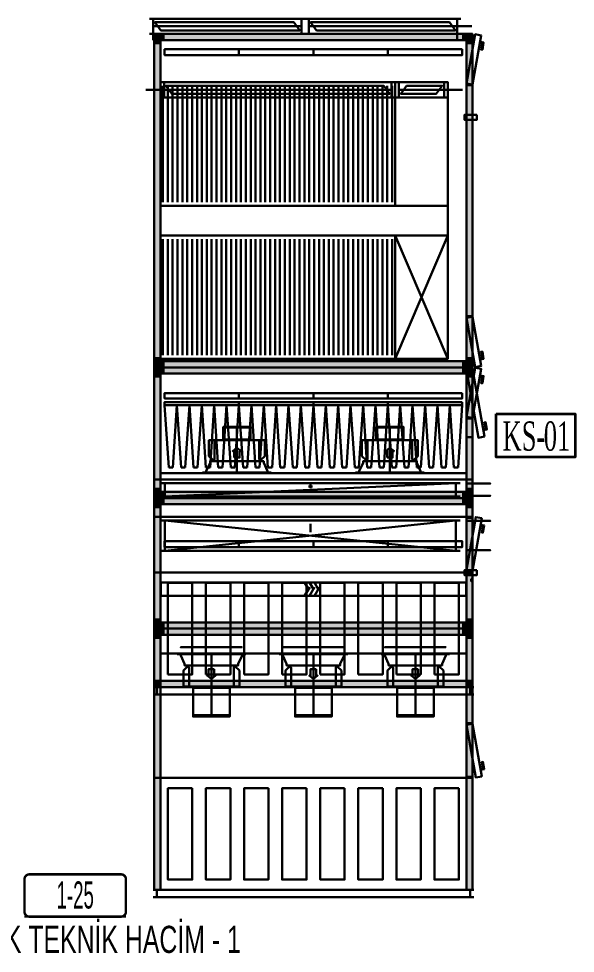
# Model space of a CAD drawing. Header units: centimetres. Extents: x 372964 to 529194, y 28783 to 59011.
# Drawn here: x 459369 to 459825, y 55751 to 56518 of the extents above; entities that cross this region are included whole.
import ezdxf
from ezdxf.enums import TextEntityAlignment as Align

# ---------------------------------------------------------------- set-up
doc = ezdxf.new("R2010")
doc.units = ezdxf.units.CM
for name, color, linetype in [('-M-MAHAL-DEBILER', 7, 'Continuous'), ('-M-MAHAL-ETIKET-NOT', 7, 'Continuous'), ('-M-MAHAL-ETIKET-NOTM', 7, 'Continuous'), ('-M-MAHAL-ETK-', 7, 'Continuous'), ('-M-MAHAL-HAVA-DEGISIM', 7, 'Continuous'), ('-M-MAHAL-NO', 7, 'Continuous'), ('-M-MAHAL-NOM', 7, 'Continuous')]:
    doc.layers.add(name, color=color, linetype=linetype)
for name, color, linetype, lineweight in [('0-KRCN-HVL-SANTRAL', 11, 'Continuous', 30), ('0-KRCN-HVL-YAZI', 7, 'Continuous', 30), ('0-KRCN-YAZI-CİHAZ', 121, 'Continuous', 35)]:
    doc.layers.add(name, color=color, linetype=linetype, lineweight=lineweight)
doc.styles.add('-M-ISSO-TEXT-TTF', font='ARIALN.TTF')
doc.styles.add('-M-MHLETK-NOT', font='romans.shx', dxfattribs={"width": 0.7})
doc.styles.add('-M-MHLETK-TEXT', font='ARIALN.TTF', dxfattribs={"width": 0.7})
doc.styles.add('YAZI', font='times.ttf')

# ---------------------------------------------------------------- blocks, each defined once
blk = doc.blocks.new('M-MHLETK-YNG')
at = {"layer": '-M-MAHAL-DEBILER', "color": 4, "style": '-M-MHLETK-NOT', "width": 0.5, "flags": 8}
blk.add_attdef('DEBIS', text='', height=0.4, dxfattribs=at).set_placement((-2.173, 2.145), align=Align.MIDDLE_CENTER)
at = {"layer": '-M-MAHAL-DEBILER', "color": 191, "style": '-M-MHLETK-NOT', "width": 0.5, "flags": 8}
blk.add_attdef('DEBIR', text='', height=0.4, dxfattribs=at).set_placement((-1.613, 2.145), align=Align.MIDDLE_CENTER)
at = {"layer": '-M-MAHAL-DEBILER', "color": 31, "style": '-M-MHLETK-NOT', "width": 0.5, "flags": 8}
blk.add_attdef('DEBIF', text='', height=0.4, dxfattribs=at).set_placement((1.585, 2.145), align=Align.MIDDLE_CENTER)
at = {"layer": '-M-MAHAL-DEBILER', "color": 1, "style": '-M-MHLETK-NOT', "width": 0.5, "flags": 8}
blk.add_attdef('DEBIE', text='', height=0.4, dxfattribs=at).set_placement((2.32, 2.145), align=Align.MIDDLE_CENTER)
at = {"layer": '-M-MAHAL-ETIKET-NOT', "color": 3}
for tag, height, style, width, flags, p in [('ALAN', 0.04, '-M-MHLETK-NOT', 0.5, 9, (-2.581, 1.562)), ('KIS', 0.04, '-M-MHLETK-NOT', 0.5, 9, (-2.59, 1.616)), ('RH', 0.04, '-M-MHLETK-NOT', 0.5, 9, (-2.39, 1.616)), ('MAH-ADI', 1.111, '-M-ISSO-TEXT-TTF', 0.8, 8, (0, -0.931))]:
    blk.add_attdef(tag, text='', height=height, dxfattribs=dict(at, style=style, width=width, flags=flags)).set_placement(p, align=Align.MIDDLE_CENTER)
at = {"layer": '-M-MAHAL-ETIKET-NOT', "color": 3, "style": '-M-MHLETK-NOT', "width": 0.5, "flags": 9}
for tag, p, height in [('KLKTR', (-2.617, 1.425), 0.04), ('HL', (-2.616, 1.493), 0.0286), ('RDY-BOY1', (-2.614, 1.37), 0.0286), ('RDY-BOY2', (-2.614, 1.32), 0.0286), ('RDY-BOY3', (-2.614, 1.27), 0.0286), ('RDY-BOY4', (-2.614, 1.22), 0.0286), ('KON-BOY1', (-2.614, 1.14), 0.0286), ('HLA', (-2.521, 1.493), 0.0286), ('RDY-TIP1', (-2.5, 1.37), 0.0286), ('RDY-TIP2', (-2.5, 1.32), 0.0286), ('RDY-TIP3', (-2.5, 1.27), 0.0286), ('RDY-TIP4', (-2.5, 1.22), 0.0286), ('KON-TIP1', (-2.5, 1.14), 0.0286), ('RDY-ADET1', (-2.389, 1.37), 0.0286), ('RDY-ADET2', (-2.389, 1.32), 0.0286), ('RDY-ADET3', (-2.389, 1.27), 0.0286), ('RDY-ADET4', (-2.389, 1.22), 0.0286), ('KON-ADET1', (-2.389, 1.14), 0.0286), ('VRV-TIP1', (-2.614, 0.759), 0.0286), ('KON-BOY2', (-2.614, 1.09), 0.0286), ('KON-BOY3', (-2.614, 1.04), 0.0286), ('FCU-TIP1', (-2.614, 0.96), 0.0286), ('FCU-TIP2', (-2.614, 0.91), 0.0286), ('FCU-TIP3', (-2.614, 0.86), 0.0286), ('VRV-ADET1', (-2.524, 0.759), 0.0286), ('FCU-ADET1', (-2.524, 0.96), 0.0286), ('FCU-ADET2', (-2.524, 0.91), 0.0286), ('FCU-ADET3', (-2.524, 0.86), 0.0286), ('KON-TIP2', (-2.5, 1.09), 0.0286), ('KON-TIP3', (-2.5, 1.04), 0.0286), ('VRV-KAP1', (-2.398, 0.759), 0.0286), ('FCU-KAP1', (-2.398, 0.96), 0.0286), ('FCU-KAP2', (-2.398, 0.91), 0.0286), ('FCU-KAP3', (-2.398, 0.86), 0.0286), ('KON-ADET2', (-2.389, 1.09), 0.0286), ('KON-ADET3', (-2.389, 1.04), 0.0286), ('VRV-TIP2', (-2.614, 0.709), 0.0286), ('VRV-ADET2', (-2.524, 0.709), 0.0286), ('VRV-KAP2', (-2.398, 0.709), 0.0286)]:
    blk.add_attdef(tag, p, '', height=height, dxfattribs=at)
at = {"layer": '-M-MAHAL-ETIKET-NOTM', "color": 3, "style": '-M-ISSO-TEXT-TTF', "width": 0.8, "flags": 8}
blk.add_attdef('MAH-ADI2', text='', height=1.111, dxfattribs=at).set_placement((0, -2.549), align=Align.MIDDLE_CENTER)
at = {"layer": '-M-MAHAL-HAVA-DEGISIM', "style": '-M-MHLETK-NOT', "width": 0.5, "flags": 8}
for tag, p in [('HAVADEG', (0, 3.611)), ('HAVA', (0, 2.399))]:
    blk.add_attdef(tag, text='', height=0.6, dxfattribs=at).set_placement(p, align=Align.MIDDLE_CENTER)
blk.add_wipeout([(-2.078, 1.735), (2.078, 1.735), (2.078, 0), (-2.078, 0)]).dxf.layer = '-M-MAHAL-ETK-'
at = {"layer": '-M-MAHAL-ETK-', "color": 0}
for p, q in [((-2.078, 0), (2.078, 0)), ((-1.161, 0), (-1.161, 0))]:
    blk.add_line(p, q, dxfattribs=at)
blk.add_lwpolyline([(-1.878, 1.735, 0.1, 0.1, 0), (1.878, 1.735, 0.1, 0.1, -0.414214), (2.078, 1.535, 0.1, 0.1, 0), (2.078, 0.2, 0.1, 0.1, -0.414214), (1.878, 0, 0.1, 0.1, 0), (-1.878, 0, 0.1, 0.1, -0.414214), (-2.078, 0.2, 0.1, 0.1, 0), (-2.078, 1.535, 0.1, 0.1, -0.414214)], format="xyseb", close=True, dxfattribs=at)
at = {"layer": '-M-MAHAL-ETIKET-NOT', "color": 3, "style": '-M-MHLETK-NOT', "width": 0.5, "flags": 9}
for tag, p in [('YUKSEKLIK', (-2.324, 1.562)), ('YAZ', (-2.178, 1.616))]:
    blk.add_attdef(tag, text='', height=0.04, dxfattribs=at).set_placement(p, align=Align.MIDDLE_CENTER)
for tag, p in [('RDY-ISI1', (-2.265, 1.37)), ('RDY-ISI2', (-2.265, 1.32)), ('RDY-ISI3', (-2.265, 1.27)), ('RDY-ISI4', (-2.265, 1.22)), ('KON-ISI1', (-2.265, 1.14)), ('AHU', (-2.225, 1.439)), ('SHG', (-2.225, 1.493)), ('LHG', (-2.132, 1.493)), ('RDY-BNP1', (-2.102, 1.37)), ('RDY-BNP2', (-2.102, 1.32)), ('RDY-BNP3', (-2.102, 1.27)), ('RDY-BNP4', (-2.102, 1.22)), ('KON-BNP1', (-2.102, 1.14)), ('HG', (-2.039, 1.493)), ('RDY-BNK1', (-1.964, 1.37)), ('RDY-BNK2', (-1.964, 1.32)), ('RDY-BNK3', (-1.964, 1.27)), ('RDY-BNK4', (-1.964, 1.22)), ('KON-BNK1', (-1.964, 1.14)), ('HGA', (-1.962, 1.493)), ('EF', (-1.962, 1.439)), ('VRV-DUY1', (-2.272, 0.759)), ('FCU-DUY1', (-2.272, 0.96)), ('FCU-DUY2', (-2.272, 0.91)), ('FCU-DUY3', (-2.272, 0.86)), ('KON-ISI2', (-2.265, 1.09)), ('KON-ISI3', (-2.265, 1.04)), ('VRV-SOG1', (-2.154, 0.759)), ('FCU-SOG1', (-2.154, 0.96)), ('FCU-SOG2', (-2.154, 0.91)), ('FCU-SOG3', (-2.154, 0.86)), ('KON-BNP2', (-2.102, 1.09)), ('KON-BNP3', (-2.102, 1.04)), ('VRV-ISI1', (-2.044, 0.759)), ('FCU-ISI1', (-2.044, 0.96)), ('FCU-ISI2', (-2.044, 0.91)), ('FCU-ISI3', (-2.044, 0.86)), ('KON-BNK2', (-1.964, 1.09)), ('KON-BNK3', (-1.964, 1.04)), ('VRV-DEBI1', (-1.95, 0.759)), ('FCU-DEBI1', (-1.95, 0.96)), ('FCU-DEBI2', (-1.95, 0.91)), ('FCU-DEBI3', (-1.95, 0.86)), ('VRV-BNP1', (-1.831, 0.759)), ('FCU-BNP1', (-1.831, 0.96)), ('FCU-BNP2', (-1.831, 0.91)), ('FCU-BNP3', (-1.831, 0.86)), ('VRV-BNK1', (-1.614, 0.759)), ('FCU-BNK1', (-1.614, 0.96)), ('FCU-BNK2', (-1.614, 0.91)), ('FCU-BNK3', (-1.614, 0.86)), ('VRV-DUY2', (-2.272, 0.709)), ('VRV-SOG2', (-2.154, 0.709)), ('VRV-ISI2', (-2.044, 0.709)), ('VRV-DEBI2', (-1.95, 0.709)), ('VRV-BNP2', (-1.831, 0.709)), ('VRV-BNK2', (-1.614, 0.709))]:
    blk.add_attdef(tag, p, '', height=0.0286, dxfattribs=at)
at = {"layer": '-M-MAHAL-NO', "color": 7, "style": '-M-MHLETK-TEXT', "width": 0.6, "flags": 8}
blk.add_attdef('MAH-NO', text='', height=1.111, dxfattribs=at).set_placement((0, 0.889), align=Align.MIDDLE_CENTER)
at = {"layer": '-M-MAHAL-NOM', "color": 7, "style": '-M-MHLETK-TEXT', "width": 0.6, "flags": 8}
blk.add_attdef('MAH-NOM', text='', height=1.111, dxfattribs=at).set_placement((0, 0.889), align=Align.MIDDLE_CENTER)
blk = doc.blocks.new('!-YAZI-KS')
at = {"layer": '0-KRCN-YAZI-CİHAZ'}
blk.add_lwpolyline([(-27.02, 29.47), (27.02, 29.47), (27.02, 0), (-27.02, 0)], close=True, dxfattribs=at)
at = {"layer": '0-KRCN-YAZI-CİHAZ', "style": 'YAZI', "width": 0.6}
blk.add_text('KS-', height=20, dxfattribs=at).set_placement((-22.66, 4.34))
blk.add_attdef('99', (5.48, 4.34), '', height=20, dxfattribs=at)
blk = doc.blocks.new('A$C69DDE3F9')
at = {"layer": '0-KRCN-HVL-SANTRAL', "lineweight": 30, "ltscale": 50}
for points in [[(11.25, 252.8), (11.25, 255.3), (13.75, 255.3), (13.75, 260.3), (6.25, 260.3), (6.25, 255.3), (6.25, 252.8)], [(6.25, 4.5), (11.25, 4.5), (11.25, 255.3), (6.25, 255.3)], [(11.25, 255.3), (274.65, 255.3), (274.65, 260.3), (11.25, 260.3)], [(274.65, 255.3), (274.65, 252.8), (279.65, 252.8), (279.65, 255.3), (279.65, 260.3), (272.15, 260.3), (272.15, 255.3)], [(274.65, 4.5), (279.65, 4.5), (279.65, 255.3), (274.65, 255.3)], [(284.65, 252.8), (284.65, 255.3), (287.15, 255.3), (287.15, 260.3), (279.65, 260.3), (279.65, 255.3), (279.65, 252.8)], [(284.65, 252.8), (284.65, 255.3), (287.15, 255.3), (287.15, 260.3), (279.65, 260.3), (279.65, 255.3), (279.65, 252.8)], [(284.65, 255.3), (279.65, 255.3), (279.65, 4.5), (284.65, 4.5)], [(279.65, 4.5), (284.65, 4.5), (284.65, 255.3), (279.65, 255.3)], [(381.75, 260.3), (284.65, 260.3), (284.65, 255.3), (381.75, 255.3)], [(284.65, 255.3), (371.45, 255.3), (371.45, 260.3), (284.65, 260.3)], [(371.45, 255.3), (402.05, 255.3), (402.05, 260.3), (371.45, 260.3)], [(381.75, 255.3), (381.75, 252.8), (386.75, 252.8), (386.75, 255.3), (386.75, 260.3), (379.25, 260.3), (379.25, 255.3)], [(386.75, 255.3), (381.75, 255.3), (381.75, 4.5), (386.75, 4.5)], [(391.75, 252.8), (391.75, 255.3), (394.25, 255.3), (394.25, 260.3), (386.75, 260.3), (386.75, 255.3), (386.75, 252.8)], [(391.75, 255.3), (386.75, 255.3), (386.75, 4.5), (391.75, 4.5)], [(447.95, 260.3), (391.75, 260.3), (391.75, 255.3), (447.95, 255.3)], [(402.05, 255.3), (488.85, 255.3), (488.85, 260.3), (402.05, 260.3)], [(536.75, 260.3), (447.95, 260.3), (447.95, 255.3), (536.75, 255.3)], [(488.85, 255.3), (488.85, 252.8), (493.85, 252.8), (493.85, 255.3), (493.85, 260.3), (486.35, 260.3), (486.35, 255.3)], [(488.85, 4.5), (493.85, 4.5), (493.85, 255.3), (488.85, 255.3)], [(498.85, 252.8), (498.85, 255.3), (501.35, 255.3), (501.35, 260.3), (493.85, 260.3), (493.85, 255.3), (493.85, 252.8)], [(493.85, 4.5), (498.85, 4.5), (498.85, 255.3), (493.85, 255.3)], [(498.85, 255.3), (616.25, 255.3), (616.25, 260.3), (498.85, 260.3)], [(536.75, 255.3), (541.75, 255.3), (541.75, 258.63), (540.08, 260.3), (536.75, 260.3)], [(541.75, 255.3), (536.75, 255.3), (536.75, 4.5), (541.75, 4.5)], [(616.25, 255.3), (708.05, 255.3), (708.05, 260.3), (616.25, 260.3)], [(11.25, 4.5), (11.25, 7), (6.25, 7), (6.25, 4.5), (6.25, -0.5), (13.75, -0.5), (13.75, 4.5)], [(11.25, -0.5), (274.65, -0.5), (274.65, 4.5), (11.25, 4.5)], [(274.65, 7), (274.65, 4.5), (272.15, 4.5), (272.15, -0.5), (279.65, -0.5), (279.65, 4.5), (279.65, 7)], [(284.65, 4.5), (284.65, 7), (279.65, 7), (279.65, 4.5), (279.65, -0.5), (287.15, -0.5), (287.15, 4.5)], [(284.65, 4.5), (284.65, 7), (279.65, 7), (279.65, 4.5), (279.65, -0.5), (287.15, -0.5), (287.15, 4.5)], [(381.75, 4.5), (284.65, 4.5), (284.65, -0.5), (381.75, -0.5)], [(284.65, -0.5), (371.45, -0.5), (371.45, 4.5), (284.65, 4.5)], [(371.45, -0.5), (402.05, -0.5), (402.05, 4.5), (371.45, 4.5)], [(381.75, 7), (381.75, 4.5), (379.25, 4.5), (379.25, -0.5), (386.75, -0.5), (386.75, 4.5), (386.75, 7)], [(391.75, 4.5), (391.75, 7), (386.75, 7), (386.75, 4.5), (386.75, -0.5), (394.25, -0.5), (394.25, 4.5)], [(447.95, 4.5), (391.75, 4.5), (391.75, -0.5), (447.95, -0.5)], [(402.05, -0.5), (488.85, -0.5), (488.85, 4.5), (402.05, 4.5)], [(536.75, 4.5), (447.95, 4.5), (447.95, -0.5), (536.75, -0.5)], [(488.85, 7), (488.85, 4.5), (486.35, 4.5), (486.35, -0.5), (493.85, -0.5), (493.85, 4.5), (493.85, 7)], [(498.85, 4.5), (498.85, 7), (493.85, 7), (493.85, 4.5), (493.85, -0.5), (501.35, -0.5), (501.35, 4.5)], [(498.85, -0.5), (616.25, -0.5), (616.25, 4.5), (498.85, 4.5)], [(541.75, 4.5), (536.75, 4.5), (536.75, -0.5), (540.08, -0.5), (541.75, 1.17)], [(616.25, -0.5), (708.05, -0.5), (708.05, 4.5), (616.25, 4.5)]]:
    blk.add_hatch(color=256, dxfattribs=at).paths.add_polyline_path(points)
for p, q in [((-6.25, 9), (-6.25, 264.3)), ((-6.25, 9), (-6.25, 264.3)), ((6.25, 261.3), (-6.25, 261.3)), ((6.25, 261.3), (-6.25, 261.3)), ((0, 139.65), (0, 261.3)), ((0, 139.65), (0, 261.3)), ((6.25, 9), (6.25, 264.3)), ((6.25, 9), (6.25, 264.3)), ((52, 252.3), (52, 267.3)), ((541.75, -1.5), (541.75, 261.3)), ((547.75, -1.5), (547.75, 261.3)), ((708.05, -1.5), (708.05, 261.3)), ((714.05, -1.5), (714.05, 261.3)), ((11.25, 260.3), (274.65, 260.3)), ((11.25, 255.3), (274.65, 255.3)), ((45.75, 255.3), (45.75, 62.8)), ((48.75, 253.3), (144.1, 253.3)), ((58.25, 255.3), (58.25, 62.8)), ((147.1, 255.3), (147.1, 19.8)), ((171.4, 255.3), (171.4, 19.8)), ((174.4, 253.3), (269.75, 253.3)), ((381.75, 260.3), (284.65, 260.3)), ((284.65, 260.3), (371.45, 260.3)), ((381.75, 255.3), (284.65, 255.3)), ((284.65, 255.3), (371.45, 255.3)), ((366.45, 255.3), (366.45, 4.5)), ((371.45, 260.3), (402.05, 260.3)), ((371.45, 255.3), (371.45, 260.3)), ((371.45, 255.3), (371.45, 260.3)), ((371.45, 255.3), (402.05, 255.3)), ((371.45, 4.5), (371.45, 255.3)), ((371.45, 4.5), (371.45, 255.3)), ((374.45, 9.55), (374.45, 255.05)), ((385.45, 9.55), (385.45, 255.05)), ((447.95, 260.3), (391.75, 260.3)), ((447.95, 255.3), (391.75, 255.3)), ((402.05, 260.3), (488.85, 260.3)), ((402.05, 255.3), (402.05, 260.3)), ((402.05, 255.3), (402.05, 260.3)), ((402.05, 255.3), (488.85, 255.3)), ((402.05, 4.5), (402.05, 255.3)), ((402.05, 4.5), (402.05, 255.3)), ((405.05, 9.55), (405.05, 255.05)), ((430.05, 9.55), (430.05, 255.05)), ((536.75, 260.3), (447.95, 260.3)), ((447.95, 255.3), (447.95, 260.3)), ((447.95, 255.3), (447.95, 260.3)), ((536.75, 255.3), (447.95, 255.3)), ((447.95, 255.3), (447.95, 4.5)), ((447.95, 255.3), (447.95, 4.5)), ((498.85, 260.3), (616.25, 260.3)), ((498.85, 255.3), (616.25, 255.3)), ((514.15, 4.5), (514.15, 255.3)), ((541.75, 258.3), (547.75, 258.3)), ((616.25, 260.3), (708.05, 260.3)), ((616.25, 255.3), (616.25, 260.3)), ((616.25, 255.3), (616.25, 260.3)), ((616.25, 255.3), (708.05, 255.3)), ((616.25, 4.5), (616.25, 255.3)), ((616.25, 4.5), (616.25, 255.3)), ((708.05, 258.3), (714.05, 258.3)), ((45.75, 252.3), (58.25, 252.3)), ((48.75, 249.3), (144.1, 249.3)), ((48.75, 245.3), (144.1, 245.3)), ((52, 252.3), (52, 65.8)), ((174.4, 249.3), (269.75, 249.3)), ((174.4, 245.3), (269.75, 245.3)), ((310.65, 251.9), (361.65, 248.51)), ((361.65, 245.12), (361.65, 248.51)), ((374.45, 251.55), (385.45, 251.55)), ((374.45, 13.05), (385.45, 251.55)), ((405.05, 251.55), (430.05, 251.55)), ((405.05, 13.05), (430.05, 251.55)), ((405.05, 251.55), (430.05, 13.05)), ((48.75, 241.3), (144.1, 241.3)), ((174.4, 241.3), (269.75, 241.3)), ((310.65, 241.73), (361.65, 245.12)), ((310.65, 241.73), (361.65, 238.34)), ((361.65, 234.96), (361.65, 238.34)), ((514.15, 241.6), (514.15, 238.6)), ((514.2, 188.4), (514.2, 238.6)), ((514.6, 188.4), (514.6, 238.6)), ((514.65, 241.6), (514.65, 238.6)), ((48.75, 237.3), (144.1, 237.3)), ((48.75, 233.3), (144.1, 233.3)), ((174.4, 237.3), (269.75, 237.3)), ((174.4, 233.3), (269.75, 233.3)), ((310.65, 231.57), (361.65, 234.96)), ((310.65, 231.57), (361.65, 228.18)), ((48.75, 229.3), (144.1, 229.3)), ((48.75, 225.3), (144.1, 225.3)), ((174.4, 229.3), (269.75, 229.3)), ((174.4, 225.3), (269.75, 225.3)), ((310.65, 221.4), (361.65, 224.79)), ((361.65, 224.79), (361.65, 228.18)), ((514.32, 198.44), (514.32, 223.54)), ((514.4, 228.56), (514.4, 203.46)), ((514.48, 208.48), (514.48, 223.54)), ((542.48, 198.5), (542.48, 228.5)), ((564.67, 198.5), (564.67, 228.5)), ((48.75, 221.3), (144.1, 221.3)), ((48.75, 217.3), (144.1, 217.3)), ((174.4, 221.3), (269.75, 221.3)), ((174.4, 217.3), (269.75, 217.3)), ((310.65, 221.4), (361.65, 218.01)), ((310.65, 211.23), (361.65, 214.62)), ((361.65, 214.62), (361.65, 218.01)), ((365.95, 220.7), (365.95, 217.7)), ((366, 217.7), (366, 167.5)), ((366.4, 217.7), (366.4, 167.5)), ((366.45, 220.7), (366.45, 217.7)), ((48.75, 213.3), (144.1, 213.3)), ((48.75, 209.3), (144.1, 209.3)), ((174.4, 213.3), (269.75, 213.3)), ((174.4, 209.3), (269.75, 209.3)), ((310.65, 211.23), (361.65, 207.84)), ((361.65, 204.46), (361.65, 207.84)), ((366.28, 207.66), (366.28, 182.56)), ((514.65, 213.5), (565.9, 213.5)), ((48.75, 205.3), (144.1, 205.3)), ((48.75, 201.3), (144.1, 201.3)), ((174.4, 205.3), (269.75, 205.3)), ((174.4, 201.3), (269.75, 201.3)), ((310.65, 201.07), (361.65, 204.46)), ((310.65, 201.07), (361.65, 197.68)), ((329.04, 203.8), (329.04, 181.4)), ((338.81, 203.8), (338.81, 181.4)), ((366.2, 177.54), (366.2, 202.64)), ((48.75, 197.3), (144.1, 197.3)), ((48.75, 193.3), (144.1, 193.3)), ((174.4, 197.3), (269.75, 197.3)), ((174.4, 193.3), (269.75, 193.3)), ((310.65, 190.9), (361.65, 194.29)), ((365.95, 192.6), (328.5, 192.6)), ((361.65, 194.29), (361.65, 197.68)), ((366.12, 197.62), (366.12, 182.56)), ((48.75, 189.3), (144.1, 189.3)), ((48.75, 185.3), (144.1, 185.3)), ((174.4, 189.3), (269.75, 189.3)), ((174.4, 185.3), (269.75, 185.3)), ((310.65, 190.9), (361.65, 187.51)), ((310.65, 180.73), (361.65, 184.12)), ((361.65, 184.12), (361.65, 187.51)), ((514.15, 185.4), (514.15, 188.4)), ((514.65, 185.4), (514.65, 188.4)), ((48.75, 181.3), (144.1, 181.3)), ((48.75, 177.3), (144.1, 177.3)), ((174.4, 181.3), (269.75, 181.3)), ((174.4, 177.3), (269.75, 177.3)), ((310.65, 180.73), (361.65, 177.34)), ((361.65, 173.96), (361.65, 177.34)), ((48.75, 173.3), (144.1, 173.3)), ((48.75, 169.3), (144.1, 169.3)), ((174.4, 173.3), (269.75, 173.3)), ((174.4, 169.3), (269.75, 169.3)), ((310.65, 170.57), (361.65, 173.96)), ((310.65, 170.57), (361.65, 167.18)), ((48.75, 165.3), (144.1, 165.3)), ((48.75, 161.3), (144.1, 161.3)), ((174.4, 165.3), (269.75, 165.3)), ((174.4, 161.3), (269.75, 161.3)), ((310.65, 160.4), (361.65, 163.79)), ((361.65, 163.79), (361.65, 167.18)), ((365.95, 164.5), (365.95, 167.5)), ((366.45, 164.5), (366.45, 167.5)), ((48.75, 157.3), (144.1, 157.3)), ((48.75, 153.3), (144.1, 153.3)), ((174.4, 157.3), (269.75, 157.3)), ((174.4, 153.3), (269.75, 153.3)), ((310.65, 160.4), (361.65, 157.01)), ((310.65, 150.23), (361.65, 153.62)), ((361.65, 153.62), (361.65, 157.01)), ((514.15, 158), (514.15, 155)), ((514.2, 104.8), (514.2, 155)), ((514.6, 104.8), (514.6, 155)), ((514.65, 158), (514.65, 155)), ((48.75, 149.3), (144.1, 149.3)), ((174.4, 149.3), (269.75, 149.3)), ((310.65, 150.23), (361.65, 146.84)), ((361.65, 143.46), (361.65, 146.84)), ((48.75, 145.3), (144.1, 145.3)), ((48.75, 141.3), (144.1, 141.3)), ((174.4, 145.3), (269.75, 145.3)), ((174.4, 141.3), (269.75, 141.3)), ((310.65, 140.07), (361.65, 143.46)), ((310.65, 140.07), (361.65, 136.68)), ((514.32, 114.84), (514.32, 139.94)), ((514.4, 144.96), (514.4, 119.86)), ((514.48, 124.88), (514.48, 139.94)), ((542.48, 114.9), (542.48, 144.9)), ((564.67, 114.9), (564.67, 144.9)), ((0, 12), (0, 133.65)), ((0, 12), (0, 133.65)), ((48.75, 137.3), (144.1, 137.3)), ((48.75, 133.3), (144.1, 133.3)), ((174.4, 137.3), (269.75, 137.3)), ((174.4, 133.3), (269.75, 133.3)), ((310.65, 129.9), (361.65, 133.29)), ((361.65, 133.29), (361.65, 136.68)), ((375.63, 132.3), (378.77, 132.3)), ((377.2, 130.73), (377.2, 133.87)), ((407.8, 132.3), (414.8, 132.3)), ((455.95, 137.1), (461.45, 133.9)), ((455.95, 133.1), (461.45, 129.9)), ((466.95, 137.1), (459.72, 132.89)), ((466.95, 133.1), (459.72, 128.89)), ((48.75, 129.3), (144.1, 129.3)), ((48.75, 125.3), (144.1, 125.3)), ((174.4, 129.3), (269.75, 129.3)), ((174.4, 125.3), (269.75, 125.3)), ((310.65, 129.9), (361.65, 126.51)), ((310.65, 119.73), (361.65, 123.12)), ((361.65, 123.12), (361.65, 126.51)), ((455.95, 129.1), (461.45, 125.9)), ((466.95, 129.1), (459.72, 124.89)), ((514.65, 129.9), (565.9, 129.9)), ((48.75, 121.3), (144.1, 121.3)), ((48.75, 117.3), (144.1, 117.3)), ((174.4, 121.3), (269.75, 121.3)), ((174.4, 117.3), (269.75, 117.3)), ((310.65, 119.73), (361.65, 116.34)), ((361.65, 112.96), (361.65, 116.34)), ((48.75, 113.3), (144.1, 113.3)), ((48.75, 109.3), (144.1, 109.3)), ((174.4, 113.3), (269.75, 113.3)), ((174.4, 109.3), (269.75, 109.3)), ((310.65, 109.57), (361.65, 112.96)), ((310.65, 109.57), (361.65, 106.18)), ((48.75, 105.3), (144.1, 105.3)), ((48.75, 101.3), (144.1, 101.3)), ((174.4, 105.3), (269.75, 105.3)), ((174.4, 101.3), (269.75, 101.3)), ((310.65, 99.4), (361.65, 102.79)), ((361.65, 102.79), (361.65, 106.18)), ((514.15, 101.8), (514.15, 104.8)), ((514.65, 101.8), (514.65, 104.8)), ((48.75, 97.3), (144.1, 97.3)), ((48.75, 93.3), (144.1, 93.3)), ((174.4, 97.3), (269.75, 97.3)), ((174.4, 93.3), (269.75, 93.3)), ((310.65, 99.4), (361.65, 96.01)), ((310.65, 89.23), (361.65, 92.62)), ((361.65, 92.62), (361.65, 96.01)), ((365.95, 95.3), (365.95, 92.3)), ((366, 92.3), (366, 42.1)), ((366.4, 92.3), (366.4, 42.1)), ((366.45, 95.3), (366.45, 92.3)), ((48.75, 89.3), (144.1, 89.3)), ((48.75, 85.3), (144.1, 85.3)), ((174.4, 89.3), (269.75, 89.3)), ((174.4, 85.3), (269.75, 85.3)), ((310.65, 89.23), (361.65, 85.84)), ((361.65, 82.46), (361.65, 85.84)), ((48.75, 81.3), (144.1, 81.3)), ((48.75, 77.3), (144.1, 77.3)), ((174.4, 81.3), (269.75, 81.3)), ((174.4, 77.3), (269.75, 77.3)), ((310.65, 79.07), (361.65, 82.46)), ((310.65, 79.07), (361.65, 75.68)), ((329.04, 78.4), (329.04, 56)), ((338.81, 78.4), (338.81, 56)), ((366.2, 52.14), (366.2, 77.24)), ((366.28, 82.26), (366.28, 57.16)), ((48.75, 73.3), (144.1, 73.3)), ((48.75, 69.3), (144.1, 69.3)), ((174.4, 73.3), (269.75, 73.3)), ((174.4, 69.3), (269.75, 69.3)), ((310.65, 68.9), (361.65, 72.29)), ((361.65, 72.29), (361.65, 75.68)), ((366.12, 72.22), (366.12, 57.16)), ((514.15, 74.4), (514.15, 71.4)), ((514.2, 21.2), (514.2, 71.4)), ((514.6, 21.2), (514.6, 71.4)), ((514.65, 74.4), (514.65, 71.4)), ((45.75, 65.8), (58.25, 65.8)), ((45.75, 62.8), (147.1, 62.8)), ((45.75, 19.8), (45.75, 62.8)), ((48.75, 65.3), (144.1, 65.3)), ((58.25, 19.8), (58.25, 62.8)), ((171.4, 62.8), (272.75, 62.8)), ((171.4, 19.8), (272.75, 62.8)), ((171.4, 62.8), (272.75, 19.8)), ((174.4, 65.3), (269.75, 65.3)), ((310.65, 68.9), (361.65, 65.51)), ((310.65, 58.73), (361.65, 62.12)), ((365.95, 67.2), (328.5, 67.2)), ((361.65, 62.12), (361.65, 65.51)), ((514.4, 61.36), (514.4, 36.26)), ((45.75, 59.8), (58.25, 59.8)), ((52, 22.8), (52, 59.8)), ((310.65, 58.73), (361.65, 55.34)), ((361.65, 51.96), (361.65, 55.34)), ((514.32, 31.24), (514.32, 56.34)), ((514.48, 41.28), (514.48, 56.34)), ((542.48, 31.3), (542.48, 61.3)), ((564.67, 31.3), (564.67, 61.3)), ((310.65, 48.57), (361.65, 51.96)), ((310.65, 48.57), (361.65, 45.18)), ((514.65, 46.3), (565.9, 46.3)), ((310.65, 38.4), (361.65, 41.79)), ((310.65, 38.4), (361.65, 35.01)), ((361.65, 41.79), (361.65, 45.18)), ((365.95, 39.1), (365.95, 42.1)), ((366.45, 39.1), (366.45, 42.1)), ((310.65, 28.23), (361.65, 31.62)), ((361.65, 31.62), (361.65, 35.01)), ((310.65, 28.23), (361.65, 24.84)), ((361.65, 21.46), (361.65, 24.84)), ((45.75, 22.8), (58.25, 22.8)), ((52, 22.8), (52, 7.8)), ((310.65, 18.07), (361.65, 21.46)), ((310.65, 18.07), (361.65, 14.68)), ((514.15, 18.2), (514.15, 21.2)), ((514.65, 18.2), (514.65, 21.2)), ((6.25, 12), (-6.25, 12)), ((6.25, 12), (-6.25, 12)), ((0, 12), (0, 0)), ((0, 12), (0, 0)), ((310.65, 7.9), (361.65, 11.29)), ((361.65, 11.29), (361.65, 14.68)), ((374.45, 13.05), (385.45, 13.05)), ((405.05, 13.05), (430.05, 13.05)), ((7.25, 4.5), (7.25, -0.5)), ((7.25, 4.5), (7.25, -0.5)), ((11.25, 4.5), (274.65, 4.5)), ((48.15, 4.5), (48.15, -0.5)), ((48.15, 4.5), (48.15, -0.5)), ((237.75, 4.5), (237.75, -0.5)), ((237.75, 4.5), (237.75, -0.5)), ((278.65, 4.5), (278.65, -0.5)), ((278.65, 4.5), (278.65, -0.5)), ((280.65, 4.5), (280.65, -0.5)), ((280.65, 4.5), (280.65, -0.5)), ((381.75, 4.5), (284.65, 4.5)), ((284.65, 4.5), (371.45, 4.5)), ((321.55, 4.5), (321.55, -0.5)), ((336.85, 4.5), (336.85, -0.5)), ((371.45, 4.5), (402.05, 4.5)), ((371.45, 4.5), (371.45, -0.5)), ((371.45, 4.5), (371.45, -0.5)), ((447.95, 4.5), (391.75, 4.5)), ((402.05, 4.5), (488.85, 4.5)), ((402.05, 4.5), (402.05, -0.5)), ((402.05, 4.5), (402.05, -0.5)), ((403.05, 4.5), (403.05, -0.5)), ((446.95, 4.5), (446.95, -0.5)), ((536.75, 4.5), (447.95, 4.5)), ((447.95, 4.5), (447.95, -0.5)), ((447.95, 4.5), (447.95, -0.5)), ((448.95, 4.5), (448.95, -0.5)), ((492.85, 4.5), (492.85, -0.5)), ((498.85, 4.5), (616.25, 4.5)), ((541.75, 1.5), (547.75, 1.5)), ((571.35, 4.5), (571.35, -0.5)), ((615.25, 4.5), (615.25, -0.5)), ((616.25, 4.5), (708.05, 4.5)), ((616.25, 4.5), (616.25, -0.5)), ((616.25, 4.5), (616.25, -0.5)), ((708.05, 1.5), (714.05, 1.5)), ((11.25, -0.5), (274.65, -0.5)), ((381.75, -0.5), (284.65, -0.5)), ((284.65, -0.5), (371.45, -0.5)), ((371.45, -0.5), (402.05, -0.5)), ((447.95, -0.5), (391.75, -0.5)), ((402.05, -0.5), (488.85, -0.5)), ((536.75, -0.5), (447.95, -0.5)), ((498.85, -0.5), (616.25, -0.5)), ((616.25, -0.5), (708.05, -0.5))]:
    blk.add_line(p, q, dxfattribs=at)
for points in [[(11.25, 261.3), (6.25, 261.3), (6.25, 12), (11.25, 12), (11.25, 261.3)], [(11.25, 261.3), (6.25, 261.3), (6.25, 12), (11.25, 12), (11.25, 261.3)], [(3.33, 254.97), (-3.33, 259.8), (-3.33, 145.98), (3.33, 141.15), (3.33, 254.97)], [(3.33, 254.97), (-3.33, 259.8), (-3.33, 145.98), (3.33, 141.15), (3.33, 254.97)], [(11.25, 255.3), (11.25, 252.8), (6.25, 252.8), (6.25, 255.3), (6.25, 260.3), (13.75, 260.3), (13.75, 255.3), (11.25, 255.3)], [(11.25, 255.3), (11.25, 252.8), (6.25, 252.8), (6.25, 255.3), (6.25, 260.3), (13.75, 260.3), (13.75, 255.3), (11.25, 255.3)], [(6.25, 4.5), (11.25, 4.5), (11.25, 255.3), (6.25, 255.3), (6.25, 4.5)], [(6.25, 4.5), (6.25, 255.3), (11.25, 255.3), (11.25, 4.5), (6.25, 4.5)], [(11.25, 255.3), (274.65, 255.3), (274.65, 260.3), (11.25, 260.3), (11.25, 255.3)], [(45.75, 255.3), (272.75, 255.3), (272.75, 19.8), (45.75, 19.8), (45.75, 255.3)], [(274.65, 255.3), (274.65, 252.8), (279.65, 252.8), (279.65, 255.3), (279.65, 260.3), (272.15, 260.3), (272.15, 255.3), (274.65, 255.3)], [(274.65, 255.3), (274.65, 252.8), (279.65, 252.8), (279.65, 255.3), (279.65, 260.3), (272.15, 260.3), (272.15, 255.3), (274.65, 255.3)], [(274.65, 4.5), (279.65, 4.5), (279.65, 255.3), (274.65, 255.3), (274.65, 4.5)], [(274.65, 4.5), (274.65, 255.3), (279.65, 255.3), (279.65, 4.5), (274.65, 4.5)], [(284.65, 255.3), (284.65, 252.8), (279.65, 252.8), (279.65, 255.3), (279.65, 260.3), (287.15, 260.3), (287.15, 255.3), (284.65, 255.3)], [(284.65, 255.3), (284.65, 252.8), (279.65, 252.8), (279.65, 255.3), (279.65, 260.3), (287.15, 260.3), (287.15, 255.3), (284.65, 255.3)], [(284.65, 255.3), (284.65, 252.8), (279.65, 252.8), (279.65, 255.3), (279.65, 260.3), (287.15, 260.3), (287.15, 255.3), (284.65, 255.3)], [(284.65, 255.3), (284.65, 252.8), (279.65, 252.8), (279.65, 255.3), (279.65, 260.3), (287.15, 260.3), (287.15, 255.3), (284.65, 255.3)], [(284.65, 255.3), (279.65, 255.3), (279.65, 4.5), (284.65, 4.5), (284.65, 255.3)], [(284.65, 255.3), (284.65, 4.5), (279.65, 4.5), (279.65, 255.3), (284.65, 255.3)], [(279.65, 4.5), (284.65, 4.5), (284.65, 255.3), (279.65, 255.3), (279.65, 4.5)], [(279.65, 4.5), (279.65, 255.3), (284.65, 255.3), (284.65, 4.5), (279.65, 4.5)], [(381.75, 260.3), (284.65, 260.3), (284.65, 255.3), (381.75, 255.3), (381.75, 260.3)], [(284.65, 255.3), (371.45, 255.3), (371.45, 260.3), (284.65, 260.3), (284.65, 255.3)], [(371.45, 255.3), (402.05, 255.3), (402.05, 260.3), (371.45, 260.3), (371.45, 255.3)], [(381.75, 255.3), (381.75, 252.8), (386.75, 252.8), (386.75, 255.3), (386.75, 260.3), (379.25, 260.3), (379.25, 255.3), (381.75, 255.3)], [(381.75, 255.3), (381.75, 252.8), (386.75, 252.8), (386.75, 255.3), (386.75, 260.3), (379.25, 260.3), (379.25, 255.3), (381.75, 255.3)], [(386.75, 255.3), (381.75, 255.3), (381.75, 4.5), (386.75, 4.5), (386.75, 255.3)], [(386.75, 255.3), (386.75, 4.5), (381.75, 4.5), (381.75, 255.3), (386.75, 255.3)], [(391.75, 255.3), (391.75, 252.8), (386.75, 252.8), (386.75, 255.3), (386.75, 260.3), (394.25, 260.3), (394.25, 255.3), (391.75, 255.3)], [(391.75, 255.3), (391.75, 252.8), (386.75, 252.8), (386.75, 255.3), (386.75, 260.3), (394.25, 260.3), (394.25, 255.3), (391.75, 255.3)], [(391.75, 255.3), (386.75, 255.3), (386.75, 4.5), (391.75, 4.5), (391.75, 255.3)], [(391.75, 255.3), (391.75, 4.5), (386.75, 4.5), (386.75, 255.3), (391.75, 255.3)], [(447.95, 260.3), (391.75, 260.3), (391.75, 255.3), (447.95, 255.3), (447.95, 260.3)], [(402.05, 255.3), (488.85, 255.3), (488.85, 260.3), (402.05, 260.3), (402.05, 255.3)], [(536.75, 260.3), (447.95, 260.3), (447.95, 255.3), (536.75, 255.3), (536.75, 260.3)], [(455.95, 4.75), (466.95, 4.75), (466.95, 255.05), (455.95, 255.05), (455.95, 4.75)], [(488.85, 255.3), (488.85, 252.8), (493.85, 252.8), (493.85, 255.3), (493.85, 260.3), (486.35, 260.3), (486.35, 255.3), (488.85, 255.3)], [(488.85, 255.3), (488.85, 252.8), (493.85, 252.8), (493.85, 255.3), (493.85, 260.3), (486.35, 260.3), (486.35, 255.3), (488.85, 255.3)], [(488.85, 4.5), (493.85, 4.5), (493.85, 255.3), (488.85, 255.3), (488.85, 4.5)], [(488.85, 4.5), (488.85, 255.3), (493.85, 255.3), (493.85, 4.5), (488.85, 4.5)], [(498.85, 255.3), (498.85, 252.8), (493.85, 252.8), (493.85, 255.3), (493.85, 260.3), (501.35, 260.3), (501.35, 255.3), (498.85, 255.3)], [(498.85, 255.3), (498.85, 252.8), (493.85, 252.8), (493.85, 255.3), (493.85, 260.3), (501.35, 260.3), (501.35, 255.3), (498.85, 255.3)], [(493.85, 4.5), (498.85, 4.5), (498.85, 255.3), (493.85, 255.3), (493.85, 4.5)], [(493.85, 4.5), (493.85, 255.3), (498.85, 255.3), (498.85, 4.5), (493.85, 4.5)], [(498.85, 255.3), (616.25, 255.3), (616.25, 260.3), (498.85, 260.3), (498.85, 255.3)], [(536.75, 255.3), (541.75, 255.3), (541.75, 258.63), (540.08, 260.3), (536.75, 260.3), (536.75, 255.3)], [(536.75, 255.3), (541.75, 255.3), (541.75, 258.63), (540.08, 260.3), (536.75, 260.3), (536.75, 255.3)], [(536.75, 1.5), (541.75, 1.5), (541.75, 258.3), (536.75, 258.3), (536.75, 1.5)], [(541.75, 255.3), (536.75, 255.3), (536.75, 4.5), (541.75, 4.5), (541.75, 255.3)], [(541.75, 255.3), (541.75, 4.5), (536.75, 4.5), (536.75, 255.3), (541.75, 255.3)], [(616.25, 255.3), (708.05, 255.3), (708.05, 260.3), (616.25, 260.3), (616.25, 255.3)], [(708.05, -0.5), (708.05, 260.3), (708.05, 260.3), (708.05, -0.5), (708.05, -0.5)], [(708.05, 1.5), (708.05, 1.5), (708.05, 258.3), (708.05, 258.3), (708.05, 1.5)], [(18.78, 190.9), (23.58, 190.9), (23.58, 251.9), (18.78, 251.9), (18.78, 190.9)], [(48.67, 72.13), (55.33, 67.3), (55.33, 245.97), (48.67, 250.8), (48.67, 72.13)], [(300.65, 190.9), (305.15, 190.9), (305.15, 251.9), (300.65, 251.9), (300.65, 190.9)], [(308.15, 190.9), (310.65, 190.9), (310.65, 251.9), (308.15, 251.9), (308.15, 190.9)], [(426.95, 251.9), (422.15, 251.9), (422.15, 190.9), (426.95, 190.9), (426.95, 251.9)], [(531.35, 249.17), (456.35, 249.17), (456.35, 229.17), (531.35, 229.17), (531.35, 249.17)], [(624.65, 229.17), (699.65, 229.17), (699.65, 249.17), (624.65, 249.17), (624.65, 229.17)], [(509.15, 188.4), (509.15, 188.4), (509.15, 238.6), (509.15, 238.6), (509.15, 188.4)], [(514.15, 188.4), (514.15, 188.4), (514.35, 188.5), (514.55, 188.4), (514.65, 188.4), (514.65, 238.6), (514.55, 238.6), (514.35, 238.4), (514.15, 238.6), (514.15, 238.6), (514.15, 188.4)], [(514.65, 188.4), (515.81, 188.4), (522.8, 191.54), (523.96, 191.54), (523.96, 235.46), (522.8, 235.46), (515.81, 238.6), (514.65, 238.6), (514.65, 188.4)], [(523.96, 232.98), (524.82, 232.98), (528.28, 236.41), (541.25, 236.41), (541.25, 190.58), (528.28, 190.58), (524.82, 194.02), (523.96, 194.02), (523.96, 232.98)], [(524.82, 232.98), (525.69, 231.83), (541.25, 231.83)], [(541.25, 198.5), (565.9, 198.5), (565.9, 228.5), (541.25, 228.5), (541.25, 198.5)], [(356.64, 173.12), (355.78, 173.12), (352.32, 169.68), (339.35, 169.68), (339.35, 215.51), (352.32, 215.51), (355.78, 212.08), (356.64, 212.08), (356.64, 173.12)], [(365.95, 217.7), (364.79, 217.7), (357.8, 214.56), (356.64, 214.56), (356.64, 170.64), (357.8, 170.64), (364.79, 167.5), (365.95, 167.5), (365.95, 217.7)], [(366.45, 217.7), (366.45, 217.7), (366.25, 217.6), (366.05, 217.7), (365.95, 217.7), (365.95, 167.5), (366.05, 167.5), (366.25, 167.7), (366.45, 167.5), (366.45, 167.5), (366.45, 217.7)], [(371.45, 217.7), (371.45, 217.7), (371.45, 167.5), (371.45, 167.5), (371.45, 217.7)], [(531.35, 217.95), (456.35, 217.95), (456.35, 197.95), (531.35, 197.95), (531.35, 217.95)], [(527.05, 211.25), (532.38, 211.25), (532.38, 210.12), (535.05, 213.5), (532.38, 216.87), (532.38, 215.75), (527.05, 215.75), (527.05, 211.25)], [(624.65, 197.95), (699.65, 197.95), (699.65, 217.95), (624.65, 217.95), (624.65, 197.95)], [(355.78, 212.08), (354.91, 210.93), (339.35, 210.93)], [(339.35, 203.8), (328.5, 203.8), (328.5, 181.4), (339.35, 181.4), (339.35, 203.8)], [(353.55, 194.85), (348.22, 194.85), (348.22, 195.97), (345.55, 192.6), (348.22, 189.22), (348.22, 190.35), (353.55, 190.35), (353.55, 194.85)], [(524.82, 194.02), (525.69, 195.17), (541.25, 195.17)], [(18.78, 129.9), (23.58, 129.9), (23.58, 190.9), (18.78, 190.9), (18.78, 129.9)], [(300.65, 129.9), (305.15, 129.9), (305.15, 190.9), (300.65, 190.9), (300.65, 129.9)], [(308.15, 129.9), (310.65, 129.9), (310.65, 190.9), (308.15, 190.9), (308.15, 129.9)], [(426.95, 190.9), (422.15, 190.9), (422.15, 129.9), (426.95, 129.9), (426.95, 190.9)], [(531.35, 186.73), (456.35, 186.73), (456.35, 166.73), (531.35, 166.73), (531.35, 186.73)], [(624.65, 166.73), (699.65, 166.73), (699.65, 186.73), (624.65, 186.73), (624.65, 166.73)], [(355.78, 173.12), (354.91, 174.27), (339.35, 174.27)], [(531.35, 155.51), (456.35, 155.51), (456.35, 135.51), (531.35, 135.51), (531.35, 155.51)], [(509.15, 104.8), (509.15, 104.8), (509.15, 155), (509.15, 155), (509.15, 104.8)], [(514.15, 104.8), (514.15, 104.8), (514.35, 104.9), (514.55, 104.8), (514.65, 104.8), (514.65, 155), (514.55, 155), (514.35, 154.8), (514.15, 155), (514.15, 155), (514.15, 104.8)], [(514.65, 104.8), (515.81, 104.8), (522.8, 107.94), (523.96, 107.94), (523.96, 151.86), (522.8, 151.86), (515.81, 155), (514.65, 155), (514.65, 104.8)], [(624.65, 135.51), (699.65, 135.51), (699.65, 155.51), (624.65, 155.51), (624.65, 135.51)], [(523.96, 149.38), (524.82, 149.38), (528.28, 152.81), (541.25, 152.81), (541.25, 106.98), (528.28, 106.98), (524.82, 110.42), (523.96, 110.42), (523.96, 149.38)], [(524.82, 149.38), (525.69, 148.23), (541.25, 148.23)], [(6.25, 139.65), (-6.25, 139.65), (-6.25, 133.65), (6.25, 133.65), (6.25, 139.65)], [(6.25, 139.65), (-6.25, 139.65), (-6.25, 133.65), (6.25, 133.65), (6.25, 139.65)], [(541.25, 114.9), (565.9, 114.9), (565.9, 144.9), (541.25, 144.9), (541.25, 114.9)], [(3.33, 127.32), (-3.33, 132.15), (-3.33, 18.33), (3.33, 13.5), (3.33, 127.32)], [(3.33, 127.32), (-3.33, 132.15), (-3.33, 18.33), (3.33, 13.5), (3.33, 127.32)], [(527.05, 127.65), (532.38, 127.65), (532.38, 126.52), (535.05, 129.9), (532.38, 133.27), (532.38, 132.15), (527.05, 132.15), (527.05, 127.65)], [(18.78, 68.9), (23.58, 68.9), (23.58, 129.9), (18.78, 129.9), (18.78, 68.9)], [(300.65, 68.9), (305.15, 68.9), (305.15, 129.9), (300.65, 129.9), (300.65, 68.9)], [(308.15, 68.9), (310.65, 68.9), (310.65, 129.9), (308.15, 129.9), (308.15, 68.9)], [(426.95, 129.9), (422.15, 129.9), (422.15, 68.9), (426.95, 68.9), (426.95, 129.9)], [(531.35, 124.29), (456.35, 124.29), (456.35, 104.29), (531.35, 104.29), (531.35, 124.29)], [(624.65, 104.29), (699.65, 104.29), (699.65, 124.29), (624.65, 124.29), (624.65, 104.29)], [(524.82, 110.42), (525.69, 111.57), (541.25, 111.57)], [(365.95, 92.3), (364.79, 92.3), (357.8, 89.16), (356.64, 89.16), (356.64, 45.24), (357.8, 45.24), (364.79, 42.1), (365.95, 42.1), (365.95, 92.3)], [(366.45, 92.3), (366.45, 92.3), (366.25, 92.2), (366.05, 92.3), (365.95, 92.3), (365.95, 42.1), (366.05, 42.1), (366.25, 42.3), (366.45, 42.1), (366.45, 42.1), (366.45, 92.3)], [(371.45, 92.3), (371.45, 92.3), (371.45, 42.1), (371.45, 42.1), (371.45, 92.3)], [(531.35, 93.07), (456.35, 93.07), (456.35, 73.07), (531.35, 73.07), (531.35, 93.07)], [(624.65, 73.07), (699.65, 73.07), (699.65, 93.07), (624.65, 93.07), (624.65, 73.07)], [(356.64, 47.72), (355.78, 47.72), (352.32, 44.28), (339.35, 44.28), (339.35, 90.11), (352.32, 90.11), (355.78, 86.68), (356.64, 86.68), (356.64, 47.72)], [(355.78, 86.68), (354.91, 85.53), (339.35, 85.53)], [(339.35, 78.4), (328.5, 78.4), (328.5, 56), (339.35, 56), (339.35, 78.4)], [(353.55, 69.45), (348.22, 69.45), (348.22, 70.57), (345.55, 67.2), (348.22, 63.82), (348.22, 64.95), (353.55, 64.95), (353.55, 69.45)], [(509.15, 21.2), (509.15, 21.2), (509.15, 71.4), (509.15, 71.4), (509.15, 21.2)], [(514.15, 21.2), (514.15, 21.2), (514.35, 21.3), (514.55, 21.2), (514.65, 21.2), (514.65, 71.4), (514.55, 71.4), (514.35, 71.2), (514.15, 71.4), (514.15, 71.4), (514.15, 21.2)], [(514.65, 21.2), (515.81, 21.2), (522.8, 24.34), (523.96, 24.34), (523.96, 68.26), (522.8, 68.26), (515.81, 71.4), (514.65, 71.4), (514.65, 21.2)], [(523.96, 65.78), (524.82, 65.78), (528.28, 69.21), (541.25, 69.21), (541.25, 23.38), (528.28, 23.38), (524.82, 26.82), (523.96, 26.82), (523.96, 65.78)], [(18.78, 7.9), (23.58, 7.9), (23.58, 68.9), (18.78, 68.9), (18.78, 7.9)], [(300.65, 7.9), (305.15, 7.9), (305.15, 68.9), (300.65, 68.9), (300.65, 7.9)], [(308.15, 7.9), (310.65, 7.9), (310.65, 68.9), (308.15, 68.9), (308.15, 7.9)], [(426.95, 68.9), (422.15, 68.9), (422.15, 7.9), (426.95, 7.9), (426.95, 68.9)], [(531.35, 61.85), (456.35, 61.85), (456.35, 41.85), (531.35, 41.85), (531.35, 61.85)], [(524.82, 65.78), (525.69, 64.63), (541.25, 64.63)], [(624.65, 41.85), (699.65, 41.85), (699.65, 61.85), (624.65, 61.85), (624.65, 41.85)], [(48.67, 53.47), (55.33, 58.3), (55.33, 29.13), (48.67, 24.3), (48.67, 53.47)], [(541.25, 31.3), (565.9, 31.3), (565.9, 61.3), (541.25, 61.3), (541.25, 31.3)], [(355.78, 47.72), (354.91, 48.87), (339.35, 48.87)], [(527.05, 44.05), (532.38, 44.05), (532.38, 42.92), (535.05, 46.3), (532.38, 49.67), (532.38, 48.55), (527.05, 48.55), (527.05, 44.05)], [(531.35, 30.63), (456.35, 30.63), (456.35, 10.63), (531.35, 10.63), (531.35, 30.63)], [(524.82, 26.82), (525.69, 27.97), (541.25, 27.97)], [(624.65, 10.63), (699.65, 10.63), (699.65, 30.63), (624.65, 30.63), (624.65, 10.63)], [(11.25, 4.5), (11.25, 7), (6.25, 7), (6.25, 4.5), (6.25, -0.5), (13.75, -0.5), (13.75, 4.5), (11.25, 4.5)], [(11.25, 4.5), (11.25, 7), (6.25, 7), (6.25, 4.5), (6.25, -0.5), (13.75, -0.5), (13.75, 4.5), (11.25, 4.5)], [(46.85, 4.39), (47.72, -0.54), (7.44, -7.64), (6.57, -2.72), (46.85, 4.39)], [(46.85, 4.39), (47.72, -0.54), (7.44, -7.64), (6.57, -2.72), (46.85, 4.39)], [(11.25, -0.5), (274.65, -0.5), (274.65, 4.5), (11.25, 4.5), (11.25, -0.5)], [(72.48, -4), (76.72, -4), (76.72, 6), (72.48, 6), (72.48, -4)], [(239.05, 4.39), (238.18, -0.54), (278.46, -7.64), (279.33, -2.72), (239.05, 4.39)], [(239.05, 4.39), (238.18, -0.54), (278.46, -7.64), (279.33, -2.72), (239.05, 4.39)], [(274.65, 4.5), (274.65, 7), (279.65, 7), (279.65, 4.5), (279.65, -0.5), (272.15, -0.5), (272.15, 4.5), (274.65, 4.5)], [(274.65, 4.5), (274.65, 7), (279.65, 7), (279.65, 4.5), (279.65, -0.5), (272.15, -0.5), (272.15, 4.5), (274.65, 4.5)], [(284.65, 4.5), (284.65, 7), (279.65, 7), (279.65, 4.5), (279.65, -0.5), (287.15, -0.5), (287.15, 4.5), (284.65, 4.5)], [(284.65, 4.5), (284.65, 7), (279.65, 7), (279.65, 4.5), (279.65, -0.5), (287.15, -0.5), (287.15, 4.5), (284.65, 4.5)], [(284.65, 4.5), (284.65, 7), (279.65, 7), (279.65, 4.5), (279.65, -0.5), (287.15, -0.5), (287.15, 4.5), (284.65, 4.5)], [(284.65, 4.5), (284.65, 7), (279.65, 7), (279.65, 4.5), (279.65, -0.5), (287.15, -0.5), (287.15, 4.5), (284.65, 4.5)], [(320.25, 4.39), (321.12, -0.54), (280.84, -7.64), (279.97, -2.72), (320.25, 4.39)], [(281.95, 4.39), (281.08, -0.54), (336.43, -10.3), (337.3, -5.37), (281.95, 4.39)], [(381.75, 4.5), (284.65, 4.5), (284.65, -0.5), (381.75, -0.5), (381.75, 4.5)], [(284.65, -0.5), (371.45, -0.5), (371.45, 4.5), (284.65, 4.5), (284.65, -0.5)], [(371.45, -0.5), (402.05, -0.5), (402.05, 4.5), (371.45, 4.5), (371.45, -0.5)], [(374.95, 4.75), (374.95, -15.25), (374.95, -15.25), (374.95, 4.75)], [(381.75, 4.5), (381.75, 7), (386.75, 7), (386.75, 4.5), (386.75, -0.5), (379.25, -0.5), (379.25, 4.5), (381.75, 4.5)], [(381.75, 4.5), (381.75, 7), (386.75, 7), (386.75, 4.5), (386.75, -0.5), (379.25, -0.5), (379.25, 4.5), (381.75, 4.5)], [(384.95, 4.75), (384.95, -15.25), (384.95, -15.25), (384.95, 4.75)], [(391.75, 4.5), (391.75, 7), (386.75, 7), (386.75, 4.5), (386.75, -0.5), (394.25, -0.5), (394.25, 4.5), (391.75, 4.5)], [(391.75, 4.5), (391.75, 7), (386.75, 7), (386.75, 4.5), (386.75, -0.5), (394.25, -0.5), (394.25, 4.5), (391.75, 4.5)], [(447.95, 4.5), (391.75, 4.5), (391.75, -0.5), (447.95, -0.5), (447.95, 4.5)], [(402.05, -0.5), (488.85, -0.5), (488.85, 4.5), (402.05, 4.5), (402.05, -0.5)], [(445.65, 4.39), (446.52, -0.54), (403.28, -8.16), (402.41, -3.24), (445.65, 4.39)], [(405.55, 4.75), (405.55, -15.25), (405.55, -15.25), (405.55, 4.75)], [(429.55, 4.75), (429.55, -15.25), (429.55, -15.25), (429.55, 4.75)], [(445.83, -4), (450.07, -4), (450.07, 6), (445.83, 6), (445.83, -4)], [(536.75, 4.5), (447.95, 4.5), (447.95, -0.5), (536.75, -0.5), (536.75, 4.5)], [(448.95, 4.5), (448.95, -0.5), (492.85, -0.5), (492.85, 4.5), (448.95, 4.5)], [(452.95, 0.5), (454.95, 0.5), (454.95, -0.5), (452.95, -0.5), (452.95, 0.5)], [(488.85, 4.5), (488.85, 7), (493.85, 7), (493.85, 4.5), (493.85, -0.5), (486.35, -0.5), (486.35, 4.5), (488.85, 4.5)], [(488.85, 4.5), (488.85, 7), (493.85, 7), (493.85, 4.5), (493.85, -0.5), (486.35, -0.5), (486.35, 4.5), (488.85, 4.5)], [(486.85, 0.5), (488.85, 0.5), (488.85, -0.5), (486.85, -0.5), (486.85, 0.5)], [(498.85, 4.5), (498.85, 7), (493.85, 7), (493.85, 4.5), (493.85, -0.5), (501.35, -0.5), (501.35, 4.5), (498.85, 4.5)], [(498.85, 4.5), (498.85, 7), (493.85, 7), (493.85, 4.5), (493.85, -0.5), (501.35, -0.5), (501.35, 4.5), (498.85, 4.5)], [(498.85, -0.5), (616.25, -0.5), (616.25, 4.5), (498.85, 4.5), (498.85, -0.5)], [(536.75, 4.5), (541.75, 4.5), (541.75, 1.17), (540.08, -0.5), (536.75, -0.5), (536.75, 4.5)], [(536.75, 4.5), (541.75, 4.5), (541.75, 1.17), (540.08, -0.5), (536.75, -0.5), (536.75, 4.5)], [(572.65, 4.39), (571.78, -0.54), (615.02, -8.16), (615.89, -3.24), (572.65, 4.39)], [(616.25, -0.5), (708.05, -0.5), (708.05, 4.5), (616.25, 4.5), (616.25, -0.5)], [(12.85, -6.69), (13.37, -9.64), (19.28, -8.6), (19.11, -7.61), (14.19, -8.48), (13.84, -6.51), (12.85, -6.69)], [(12.85, -6.69), (13.37, -9.64), (19.28, -8.6), (19.11, -7.61), (14.19, -8.48), (13.84, -6.51), (12.85, -6.69)], [(273.05, -6.69), (272.53, -9.64), (266.62, -8.6), (266.79, -7.61), (271.71, -8.48), (272.06, -6.51), (273.05, -6.69)], [(273.05, -6.69), (272.53, -9.64), (266.62, -8.6), (266.79, -7.61), (271.71, -8.48), (272.06, -6.51), (273.05, -6.69)], [(286.25, -6.69), (286.77, -9.64), (292.68, -8.6), (292.51, -7.61), (287.59, -8.48), (287.24, -6.51), (286.25, -6.69)], [(408.7, -7.21), (409.22, -10.16), (415.13, -9.12), (414.96, -8.13), (410.03, -9), (409.68, -7.03), (408.7, -7.21)], [(609.6, -7.21), (609.08, -10.16), (603.17, -9.12), (603.34, -8.13), (608.27, -9), (608.62, -7.03), (609.6, -7.21)], [(331.01, -9.34), (330.49, -12.3), (324.58, -11.25), (324.76, -10.27), (329.68, -11.14), (330.03, -9.17), (331.01, -9.34)]]:
    blk.add_lwpolyline(points, dxfattribs=at)
for centre in [(374.95, 4.75), (384.95, 4.75), (405.55, 4.75), (429.55, 4.75)]:
    blk.add_circle(centre, 0, dxfattribs=at)
blk = doc.blocks.new('A$C69D49E3A')
at = {"layer": '0-KRCN-HVL-SANTRAL', "xscale": -1, "rotation": 89.99999999999993}
blk.add_blockref('A$C69DDE3F9', (16590.3, 4678.76), dxfattribs=at)
at = {"layer": '0-KRCN-HVL-YAZI', "xscale": 1.2, "yscale": 1.2, "zscale": 1.2}
blk.add_blockref('!-YAZI-KS', (16642.67, 4325.6), dxfattribs=at).add_auto_attribs({'99': '01'})

msp = doc.modelspace()

# ---------------------------------------------------------------- block references
at = {"layer": '-M-MAHAL-ETK-', "xscale": 20, "yscale": 20, "zscale": 20}
msp.add_blockref('M-MHLETK-YNG', (459414.91, 55781.337), dxfattribs=at).add_auto_attribs({'MAH-NO': '1-25', 'MAH-ADI': 'MEKANİK TEKNİK HACİM - 1'})

# ---------------------------------------------------------------- next in the draw order: block references
at = {"layer": '0-KRCN-HVL-SANTRAL', "transparency": 33554687}
msp.add_blockref('A$C69D49E3A', (443149.746, 51832.563), dxfattribs=at)

doc.saveas('drawing.dxf')
